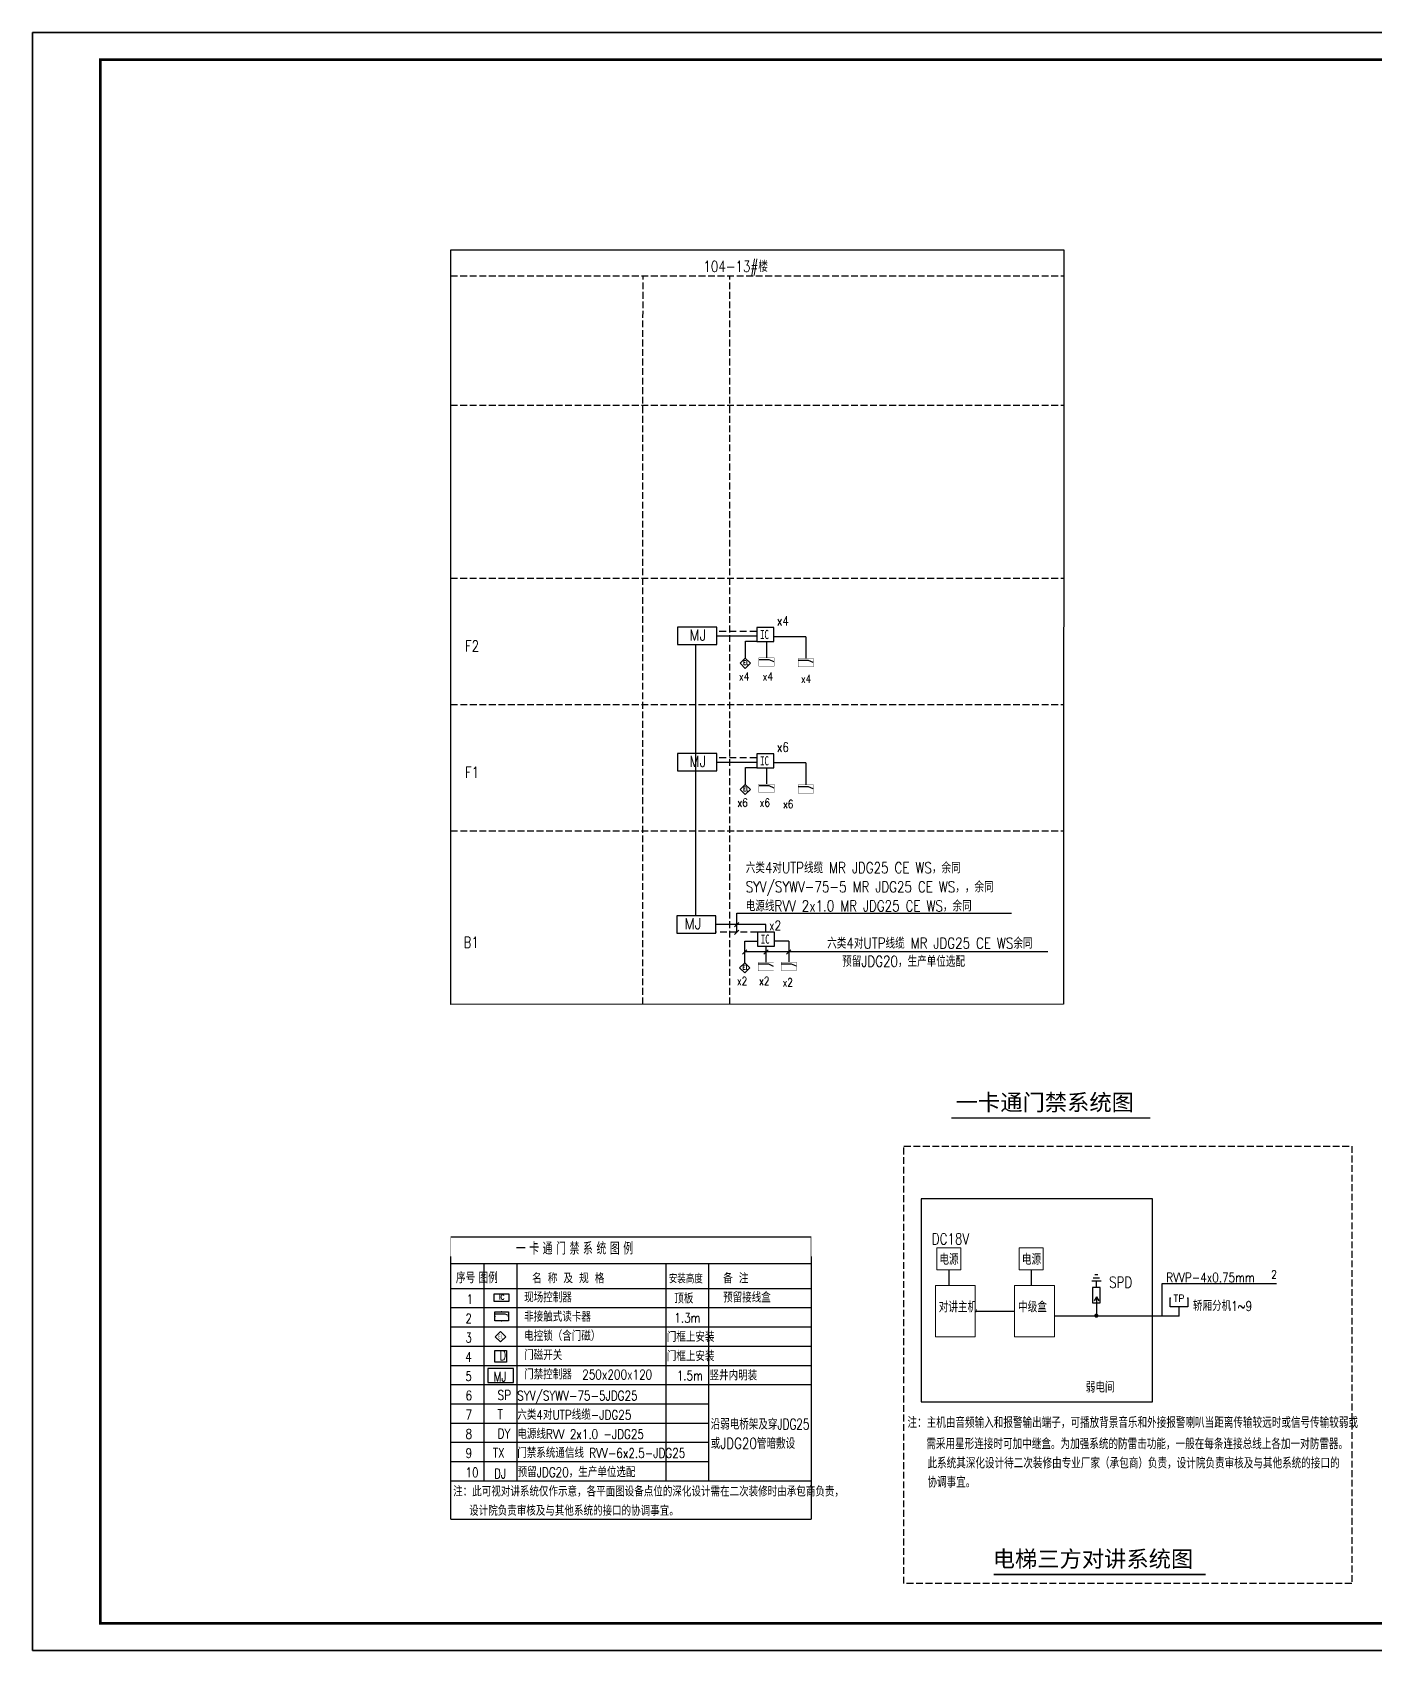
# Model space of a CAD drawing. Extents: x -54686 to 596156, y -555137 to 71395.
# Drawn here: x 359897 to 409191, y -261651 to -202251 of the extents above; entities that cross this region are included whole.
import ezdxf
from ezdxf.enums import TextEntityAlignment as Align

# ---------------------------------------------------------------- set-up
doc = ezdxf.new("R2010")
doc.units = 0
doc.header["$LTSCALE"] = 1000
for name, pattern in [('ah-pole_200$0$CENTER2', [28.575, 19.05, -3.175, 3.175, -3.175]), ('CONTINOUS', [0]), ('DASH', [0.35, 0.25, -0.1]), ('HIDDEN', [0.375, 0.25, -0.125])]:
    doc.linetypes.add(name, pattern=pattern)
doc.layers.get('0').update_dxf_attribs({"linetype": 'CONTINUOUS'})
for name, color, linetype in [('0-弱电', 7, 'CONTINUOUS'), ('ah-pole_200$0$A-FLOR-8', 252, 'ah-pole_200$0$CENTER2'), ('DATA', 252, 'CONTINUOUS'), ('DIAN1', 252, 'CONTINUOUS'), ('DIM-系统', 3, 'CONTINUOUS'), ('DQ', 7, 'CONTINOUS'), ('E-ANNO-TABT', 252, 'CONTINUOUS'), ('E-EQUIP-通讯', 3, 'CONTINUOUS'), ('E-TEL_TEXT', 252, 'CONTINUOUS'), ('ELV-CCTV', 252, 'CONTINUOUS'), ('EQUIP', 3, 'CONTINUOUS'), ('EQUIP-消防', 3, 'CONTINUOUS'), ('EQUIP-通讯', 3, 'CONTINUOUS'), ('EV-LINE', 252, 'CONTINUOUS'), ('LIU', 252, 'CONTINUOUS'), ('SCH', 252, 'CONTINUOUS'), ('SYSTEM', 252, 'CONTINUOUS'), ('TEL_TEXT', 3, 'CONTINUOUS'), ('TEL_TITLE', 6, 'CONTINUOUS'), ('TQ', 252, 'CONTINUOUS'), ('TXT', 252, 'CONTINUOUS'), ('TXT-C', 252, 'CONTINUOUS'), ('WALL', 9, 'CONTINUOUS'), ('WIRE-消防', 4, 'TG_FS'), ('东仁思床', 3, 'CONTINUOUS')]:
    doc.layers.add(name, color=color, linetype=linetype)
doc.styles.add('-宋体', font='', dxfattribs={"width": 0.8})
doc.styles.add('_HZTXT', font='ROS', dxfattribs={"width": 0.8, "bigfont": 'JD'})
doc.styles.add('_TCH_LABEL', font='COMPLEX', dxfattribs={"bigfont": 'GBCBIG'})
doc.styles.add('_TEL_DIM', font='SIMPLEX', dxfattribs={"width": 0.8, "height": 3.5, "bigfont": 'HZTXT'})
doc.styles.add('MM', font='complex.shx', dxfattribs={"width": 0.8, "bigfont": 'hztxt.shx'})
doc.styles.add('PB', font='complex.shx', dxfattribs={"width": 0.64, "bigfont": 'hztxt.shx'})
doc.styles.add('Style-simsun', font='')
doc.styles.add('TG_LINETYPE', font='SIMPLEX', dxfattribs={"width": 0.8, "height": 3, "bigfont": 'HZTXT'})
doc.styles.add('TQ', font='simhei.ttf')
doc.styles.get('-宋体').set_extended_font_data('NSimSun')
doc.styles.get('Style-simsun').set_extended_font_data('SimSun')
doc.linetypes.add('TG_FS', pattern='A,2,-0.6,["FS",TG_LINETYPE,S=0.1,R=0,X=-0.5,Y=-0.15],0', length=2.6)

# ---------------------------------------------------------------- blocks, each defined once
blk = doc.blocks.new('$equip_U$00000251(郝)')
for p, q in [((-0.5, 0.499), (-0.5, 0.999)), ((0.5, 0.999), (0.5, 0.499)), ((0.5, 0.499), (-0.5, 0.499)), ((0, 0.5), (0, 0))]:
    blk.add_line(p, q)
for p in [(-0.5, 0.999), (0.5, 0.999), (0, 0)]:
    blk.add_point(p)
at = {"color": 7, "style": '_TCH_LABEL'}
blk.add_attdef('$TEXT$', text='', height=0.4, dxfattribs=at).set_placement((0, 0.999), align=Align.MIDDLE_CENTER)
at = {"color": 7, "style": '_TCH_LABEL', "flags": 1}
blk.add_attdef('A', text='', height=0.000025, dxfattribs=at).set_placement((0, 0), align=Align.MIDDLE_CENTER)
blk = doc.blocks.new('_LINKPT1')
blk.add_line((0, 0), (0, 0))
blk = doc.blocks.new('_Y29ERS')
at = {"ltscale": 0.2}
blk.add_lwpolyline([(-0.5, 0.5), (0.49, 0.5), (0.49, -0.49), (-0.5, -0.49)], close=True, dxfattribs=at)
at = {"xscale": 0.002, "yscale": 0.002, "zscale": 0.002}
for p in [(-0.5, 0), (0, 0.5), (0.5, 0), (0, -0.5)]:
    blk.add_blockref('_LINKPT1', p, dxfattribs=at)
at = {"layer": 'TXT', "color": 0, "style": '_TEL_DIM', "width": 0.7}
blk.add_text('D', height=0.833, dxfattribs=at).set_placement((-0.09, -0.34))
blk = doc.blocks.new('A$C13450D21')
at = {"layer": '东仁思床'}
blk.add_lwpolyline([(18, 0), (36.1, 18), (18, 36.1), (0, 18)], close=True, dxfattribs=at)
at = {"color": 3, "style": '_TEL_DIM', "width": 0.7}
blk.add_text('EL', height=16, dxfattribs=at).set_placement((10.2, 11.9))
blk = doc.blocks.new('A$C42950626')
at = {"color": 0}
for p, q in [((27.2, 20.8), (0.8, 20.8)), ((39.5, 13.8), (27.2, 20.8))]:
    blk.add_line(p, q, dxfattribs=at)
at = {"color": 0, "const_width": 0.791}
blk.add_lwpolyline([(0.4, 26.6), (40, 26.6), (40, 0.4), (0.4, 0.4)], close=True, dxfattribs=at)
blk = doc.blocks.new('IC')
at = {"layer": 'EQUIP-通讯', "color": 3, "linetype": 'Continuous'}
for p, q in [((-3.7, 0), (-3.7, -5.06)), ((2.53, 0), (-3.7, 0)), ((-3.7, -5.06), (2.53, -5.06)), ((2.53, -5.06), (2.53, 0))]:
    blk.add_line(p, q, dxfattribs=at)
at = {"layer": 'EQUIP-通讯', "color": 3, "linetype": 'Continuous', "style": '-宋体', "width": 0.7}
blk.add_text('IC', height=3.371, dxfattribs=at).set_placement((-0.86, -2.53), align=Align.MIDDLE)
blk = doc.blocks.new('$equip$00001876')
at = {"color": 0, "linetype": 'Continuous'}
blk.add_lwpolyline([(-0.625, 0.415), (0.625, 0.415), (0.625, -0.415), (-0.625, -0.415)], close=True, dxfattribs=at)
blk.add_lwpolyline([(0.625, 0.075), (0.325, 0.215), (-0.625, 0.215)], dxfattribs=at)
for p in [(-0.625, 0), (0, 0.415), (0.625, 0), (0, -0.415)]:
    blk.add_point(p)
at = {"layer": 'TEL_TEXT', "style": '_TEL_DIM', "flags": 1}
blk.add_attdef('A', text='', height=0.00002, dxfattribs=at).set_placement((0, 0), align=Align.MIDDLE_CENTER)
blk = doc.blocks.new('电锁1')
at = {"layer": 'EQUIP-通讯', "lineweight": -3}
blk.add_lwpolyline([(509144130, 306530413), (509143883, 306530660), (509143637, 306530413), (509143883, 306530167)], close=True, dxfattribs=at)
at = {"layer": 'EQUIP-通讯', "linetype": 'Continuous', "lineweight": 0, "style": 'Style-simsun', "width": 0.799999}
blk.add_text('EL', height=180.4, dxfattribs=at).set_placement((509143896, 306530422), align=Align.MIDDLE_CENTER)
blk = doc.blocks.new('A$C597B7ED5')
at = {"layer": 'EQUIP-消防'}
for p, q in [((0, 0), (0, 632)), ((0, 632), (1178, 632)), ((1178, 632), (1178, 0)), ((1178, 0), (0, 0))]:
    blk.add_line(p, q, dxfattribs=at)
at = {"layer": 'TXT', "color": 0, "style": '_TEL_DIM', "width": 0.7}
blk.add_text('IC', height=400, dxfattribs=at).set_placement((404, 163))
blk = doc.blocks.new('A$C0199260F')
at = {"layer": 'TEL_TITLE'}
blk.add_lwpolyline([(-84100, 59400), (0, 59400), (0, 0), (-84100, 0)], close=True, dxfattribs=at)

msp = doc.modelspace()

# ---------------------------------------------------------------- linework, layer by layer
at = {"color": 7}
for p, q in [((388493, -246480), (375264, -246480)), ((375263, -256831), (375263, -247186)), ((375263, -247446), (388493, -247446)), ((376474, -247446), (376474, -255418)), ((377685, -247446), (377685, -255418)), ((383157, -247446), (383156, -255418)), ((384724, -247446), (384723, -255418)), ((388493, -247186), (388493, -256831)), ((399143, -248089), (398800, -248089)), ((399086, -247975), (398857, -247975)), ((399029, -247861), (398914, -247861)), ((375263, -248355), (388493, -248355)), ((375263, -249061), (388493, -249061)), ((375263, -249061), (388493, -249061)), ((398972, -249118), (398972, -249358)), ((375263, -249767), (388493, -249767)), ((375263, -250474), (388493, -250474)), ((375263, -251180), (388493, -251180)), ((375263, -251886), (388493, -251886)), ((375263, -252593), (384723, -252593)), ((375263, -253299), (384723, -253299)), ((375263, -254005), (384723, -254005)), ((375263, -254712), (384723, -254712)), ((375263, -255418), (388493, -255418)), ((375263, -256831), (388493, -256831))]:
    msp.add_line(p, q, dxfattribs=at)
msp.add_arc((375264, -246480), 0.505, 90, 180, dxfattribs=at)
at = {"layer": '0-弱电', "color": 7, "lineweight": 0}
for points in [[(393108, -246867), (393990, -246867), (393990, -247675), (393108, -247675)], [(396138, -246867), (397021, -246867), (397021, -247675), (396138, -247675)], [(393063, -248251), (394526, -248251), (394526, -250138), (393063, -250138)], [(395968, -248251), (397431, -248251), (397431, -250138), (395968, -250138)]]:
    msp.add_lwpolyline(points, close=True, dxfattribs=at)
at = {"layer": 'ah-pole_200$0$A-FLOR-8', "color": 9, "linetype": 'DASH'}
for p, q in [((382318, -237928), (382322, -211185)), ((385509, -237928), (385513, -211185))]:
    msp.add_line(p, q, dxfattribs=at)
at = {"layer": 'ah-pole_200$0$A-FLOR-8', "color": 7, "linetype": 'ByBlock'}
msp.add_lwpolyline([(397770, -237925), (375264, -237930), (375264, -210237), (397773, -210233)], close=True, dxfattribs=at)
at = {"layer": 'ah-pole_200$0$A-FLOR-8', "color": 9, "linetype": 'DASH'}
for points in [[(375263, -211185), (397773, -211185)], [(375263, -215935), (397772, -215935)], [(375263, -222284), (397771, -222284)], [(375264, -226919), (397771, -226919)], [(375264, -231555), (397771, -231555)]]:
    msp.add_lwpolyline(points, dxfattribs=at)
msp.add_lwpolyline([(391902, -243131), (408350, -243131), (408350, -259188), (391902, -259188)], close=True, dxfattribs=at)
at = {"layer": 'DIAN1', "color": 7, "linetype": 'Continuous', "const_width": 76.9}
msp.add_lwpolyline([(398933, -249358, -1), (399010, -249358, -1)], format="xyb", close=True, dxfattribs=at)
at = {"layer": 'DIM-系统', "color": 7, "const_width": 20.2}
msp.add_lwpolyline([(375263, -256831), (375263, -246480), (388493, -246480), (388493, -256831), (375263, -256831)], dxfattribs=at)
at = {"layer": 'E-TEL_TEXT'}
msp.add_line((397193, -236005), (386058, -236005), dxfattribs=at)
at = {"layer": 'ELV-CCTV', "color": 3}
for p, q in [((385763, -235281), (385763, -234576)), ((385763, -234576), (395853, -234576))]:
    msp.add_line(p, q, dxfattribs=at)
for points in [[(383594, -224724), (385032, -224724), (385032, -224084), (383594, -224084)], [(383594, -229360), (385032, -229360), (385032, -228719), (383594, -228719)], [(383562, -235319), (385000, -235319), (385000, -234679), (383562, -234679)]]:
    msp.add_lwpolyline(points, close=True, dxfattribs=at)
at = {"layer": 'ELV-CCTV', "color": 7}
msp.add_lwpolyline([(376629, -251814), (377565, -251814), (377565, -251301), (376629, -251301)], close=True, dxfattribs=at)
at = {"layer": 'EV-LINE', "color": 7}
for p, q in [((393549, -247675), (393549, -248251)), ((396579, -247675), (396579, -248251)), ((405586, -248188), (401379, -248188)), ((401379, -248188), (401379, -249358)), ((394526, -249194), (395968, -249194)), ((397431, -249358), (402004, -249358))]:
    msp.add_line(p, q, dxfattribs=at)
msp.add_lwpolyline([(401037, -245073), (392537, -245073), (392537, -252524), (401037, -252524)], close=True, dxfattribs=at)
at = {"layer": 'LIU', "color": 7, "linetype": 'HIDDEN'}
for points in [[(386499, -224244), (385032, -224244)], [(386499, -228879), (385032, -228879)], [(386525, -235281), (385000, -235281)]]:
    msp.add_lwpolyline(points, dxfattribs=at)
at = {"layer": 'SCH', "color": 7}
for p, q in [((385032, -224404), (386499, -224404)), ((384252, -224724), (384252, -234679)), ((385032, -229039), (386499, -229039)), ((386837, -234999), (385000, -234999)), ((386837, -235281), (386837, -234999))]:
    msp.add_line(p, q, dxfattribs=at)
at = {"layer": 'SYSTEM', "color": 7}
for p, q in [((398972, -248318), (398972, -248089)), ((399114, -248318), (398829, -248318)), ((398829, -248318), (398829, -248889)), ((398972, -248661), (398886, -248809)), ((398972, -248661), (398972, -249118)), ((398972, -248661), (399057, -248809)), ((399114, -248889), (399114, -248318)), ((398829, -248889), (399114, -248889))]:
    msp.add_line(p, q, dxfattribs=at)
at = {"layer": 'TEL_TEXT', "color": 1}
for p, q in [((388299, -224433), (387122, -224433)), ((386080, -225220), (386080, -224600)), ((386080, -224600), (386499, -224600)), ((386858, -224606), (386858, -225210)), ((386080, -229856), (386080, -229235)), ((386080, -229235), (386499, -229235)), ((386858, -229241), (386858, -229845)), ((388299, -229069), (387122, -229069)), ((386058, -236402), (386058, -235615)), ((386058, -235615), (386525, -235615)), ((386837, -235788), (386837, -236392)), ((387676, -235615), (387148, -235615))]:
    msp.add_line(p, q, dxfattribs=at)
for points in [[(388299, -224433), (388299, -225238)], [(388299, -229069), (388299, -229873)]]:
    msp.add_lwpolyline(points, dxfattribs=at)
at = {"layer": 'TEL_TITLE'}
msp.add_lwpolyline([(359897, -261651), (443997, -261651), (443997, -202251), (359897, -202251)], close=True, dxfattribs=at)
at = {"layer": 'TEL_TITLE', "const_width": 100}
msp.add_lwpolyline([(362397, -260651), (442997, -260651), (442997, -203251), (362397, -203251)], close=True, dxfattribs=at)
at = {"layer": 'TXT-C', "color": 7}
for p, q in [((385684, -235078), (385842, -234920)), ((385684, -235360), (385842, -235202)), ((385979, -236088), (386137, -235930)), ((386758, -236083), (386916, -235925)), ((387597, -236084), (387755, -235926))]:
    msp.add_line(p, q, dxfattribs=at)
at = {"layer": 'WALL', "color": 7, "const_width": 54.5}
for points in [[(393651, -242099), (400954, -242099)], [(395197, -258856), (402991, -258856)]]:
    msp.add_lwpolyline(points, dxfattribs=at)
at = {"layer": 'WIRE-消防'}
msp.add_line((387676, -235615), (387676, -236384), dxfattribs=at)

# ---------------------------------------------------------------- block references
at = {"layer": '0-弱电', "color": 7, "linetype": 'DASH', "lineweight": 0, "xscale": 10.40661468124017, "yscale": 10.40661468124017, "zscale": 10.40661468124017}
for p in [(385892, -225596), (385892, -230231)]:
    msp.add_blockref('A$C13450D21', p, dxfattribs=at)
at = {"layer": 'DATA', "linetype": 'HIDDEN', "xscale": 100.1117331199348, "yscale": 100.1117331199348, "zscale": 100.1117331199348}
for p in [(386868, -224099), (386868, -228735), (386895, -235281)]:
    msp.add_blockref('IC', p, dxfattribs=at)
at = {"layer": 'E-EQUIP-通讯', "xscale": 642.8571428572759, "yscale": 642.8571428572759, "zscale": 642.8571428572759}
msp.add_blockref('$equip_U$00000251(郝)', (402004, -249358), dxfattribs=at).add_auto_attribs({'$TEXT$': 'TP'})
at = {"layer": 'EQUIP', "ltscale": 0.2, "xscale": 0.4505027991253883, "yscale": 0.4505027991253883, "zscale": 0.4505027991253883}
msp.add_blockref('A$C597B7ED5', (376861, -248842), dxfattribs=at)
at = {"layer": 'EQUIP', "color": 7, "xscale": 432.4826870777179, "yscale": 432.4826870777179, "zscale": 432.4826870777179}
msp.add_blockref('_Y29ERS', (377100, -250847), dxfattribs=at)
at = {"layer": 'EQUIP-通讯', "color": 7}
for name, p, xscale, yscale, zscale in [('$equip$00001876', (377130, -249383), 400, 400, 400), ('电锁1', (-394357535, -237900369), 0.7752909064292908, 0.7752909064292908, 0.7752909064292908)]:
    msp.add_blockref(name, p, dxfattribs=dict(at, xscale=xscale, yscale=yscale, zscale=zscale))
at = {"layer": 'TEL_TITLE'}
msp.add_blockref('A$C0199260F', (443997, -261651), dxfattribs=at)
at = {"layer": '东仁思床'}
for name, p, xscale, yscale, zscale in [('A$C42950626', (386570, -225519), 14.30167616019025, 11.62011188035831, 11.5843576896), ('A$C42950626', (388011, -225546), 14.30167616019025, 11.62011188035831, 11.5843576896), ('A$C42950626', (386570, -230154), 14.30167616019025, 11.62011188035831, 11.5843576896), ('A$C42950626', (388011, -230182), 14.30167616019025, 11.62011188035831, 11.5843576896), ('A$C13450D21', (385870, -236778), 10.40661468124017, 10.40661468124017, 10.40661468124017), ('A$C42950626', (386548, -236701), 14.30167616019025, 11.62011188024189, 11.5843576896), ('A$C42950626', (387388, -236693), 14.30167616019025, 11.62011188024189, 11.5843576896)]:
    msp.add_blockref(name, p, dxfattribs=dict(at, xscale=xscale, yscale=yscale, zscale=zscale))

# ---------------------------------------------------------------- texts
at = {"color": 7, "style": '_HZTXT', "width": 0.8}
for s, height, p in [('安装高度', 300, (383270, -248165)), ('备  注', 370, (385265, -248165))]:
    msp.add_text(s, height=height, dxfattribs=at).set_placement(p)
at = {"layer": 'DIM-系统', "color": 7, "style": '_HZTXT', "width": 0.8}
for s, height, p in [('序号 图例', 403.6, (375452, -248165)), ('名  称  及  规  格', 370, (378249, -248165))]:
    msp.add_text(s, height=height, dxfattribs=at).set_placement(p)
at = {"layer": 'DQ', "color": 7, "style": '_HZTXT', "width": 0.8}
msp.add_text('  一 卡 通 门 禁 系 统 图 例', height=450, dxfattribs=at).set_placement((377382, -247114))
at = {"layer": 'E-ANNO-TABT', "color": 7, "style": 'MM'}
for s, height, width, p in [('104-13#楼', 400, 0.8, (384540, -211042)), ('x4', 350, 0.8, (387236, -224028)), ('F2', 400, 0.8, (375783, -224978)), ('x4', 300, 0.8, (385848, -226045)), ('x4', 300, 0.8, (386715, -226045)), ('x4', 300, 0.8, (388118, -226133)), ('x6', 350, 0.8, (387236, -228663)), ('F1', 400, 0.8, (375783, -229613)), ('x6', 300, 0.8, (385790, -230674)), ('x6', 300, 0.8, (386606, -230674)), ('x6', 300, 0.8, (387466, -230726)), ('六类4对UTP线缆 MR JDG25 CE WS，余同', 400, 0.8, (386095, -233115)), ('SYV/SYWV-75-5 MR JDG25 CE WS，，余同', 400, 0.8, (386095, -233815)), ('电源线RVV 2x1.0 MR JDG25 CE WS，余同', 400, 0.8, (386095, -234515)), ('x2', 350, 0.8, (386951, -235210)), ('B1', 400, 0.8, (375732, -235851)), ('六类4对UTP线缆 MR JDG25 CE WS余同', 400, 0.8, (389088, -235883)), ('预留JDG20，生产单位选配', 400, 0.8, (389637, -236551)), ('x2', 300, 0.8, (385768, -237221)), ('x2', 300, 0.8, (386585, -237221)), ('x2', 300, 0.8, (387445, -237273)), ('DC18V', 400, 0.8, (392927, -246739)), ('电源', 400, 0.8, (393207, -247488)), ('电源', 400, 0.8, (396237, -247488)), ('2', 300, 0.8, (405391, -247994)), ('RVVP-4x0.75mm', 350, 0.8, (401536, -248132)), ('1', 350, 0.8, (375844, -248927)), ('现场控制器', 350, 0.8, (377957, -248867)), ('顶板', 350, 0.8, (383473, -248905)), ('预留接线盒', 350, 0.8, (385265, -248871)), ('对讲主机', 400, 0.8, (393183, -249235)), ('中级盒', 400, 0.8, (396098, -249235)), ('轿厢分机1~9', 350, 0.8, (402520, -249178)), ('2', 350, 0.8, (375799, -249634)), ('非接触式读卡器', 350, 0.8, (377957, -249574)), ('1.3m', 350, 0.8, (383473, -249611)), ('3', 350, 0.8, (375799, -250340)), ('电控锁（含门磁）', 350, 0.8, (377957, -250280)), ('门框上安装', 350, 0.8, (383197, -250317)), ('门磁开关', 350, 0.8, (377957, -250986)), ('门框上安装', 350, 0.8, (383197, -251024)), ('4', 350, 0.8, (375794, -251046)), ('5', 350, 0.8, (375799, -251753)), ('MJ', 350, 0.8, (376832, -251767)), ('门禁控制器  250x200x120', 350, 0.8, (377957, -251693)), ('1.5m', 350, 0.8, (383563, -251730)), ('竖井内明装', 350, 0.8, (384764, -251730)), ('弱电间', 400, 0.8, (398581, -252177)), ('6', 350, 0.8, (375804, -252459)), ('SP', 350, 0.8, (376982, -252446)), ('SYV/SYWV-75-5JDG25 ', 350, 0.8, (377707, -252467)), ('7', 350, 0.8, (375804, -253165)), ('T', 350, 0.8, (376982, -253153)), ('六类4对UTP线缆-JDG25', 350, 0.8, (377707, -253173)), ('注：主机由音频输入和报警输出端子，可播放背景音乐和外接报警喇叭当距离传输较远时或信号传输较弱或', 400, 0.8, (392035, -253477)), ('8', 350, 0.8, (375804, -253872)), ('DY', 350, 0.8, (376982, -253859)), ('电源线RVV 2x1.0 -JDG25', 350, 0.8, (377707, -253880)), ('沿弱电桥架及穿JDG25', 400, 0.7, (384807, -253538)), ('9', 350, 0.8, (375804, -254578)), ('TX', 350, 0.8, (376808, -254566)), ('门禁系统通信线 RVV-6x2.5-JDG25', 350, 0.8, (377704, -254573)), ('或JDG20管暗敷设', 400, 0.8, (384807, -254244)), ('需采用星形连接时可加中继盒。为加强系统的防雷击功能，一般在每条连接总线上各加一对防雷器。', 400, 0.8, (392727, -254259)), ('此系统其深化设计待二次装修由专业厂家（承包商）负责，设计院负责审核及与其他系统的接口的', 400, 0.8, (392768, -254966)), ('10', 350, 0.8, (375804, -255284)), ('DJ', 350, 0.8, (376854, -255329, -9297)), ('预留JDG20，生产单位选配', 350, 0.8, (377719, -255279)), ('协调事宜。', 400, 0.8, (392768, -255666)), ('注：此可视对讲系统仅作示意，各平面图设备点位的深化设计需在二次装修时由承包商负责，', 350, 0.8, (375351, -255991)), ('设计院负责审核及与其他系统的接口的协调事宜。', 350, 0.8, (375936, -256697))]:
    msp.add_text(s, height=height, dxfattribs=dict(at, width=width)).set_placement(p)
at = {"layer": 'E-ANNO-TABT', "color": 7, "style": 'MM', "width": 0.8}
msp.add_text('SPD', height=400, dxfattribs=at).set_placement((399438, -248129), align=Align.MIDDLE_LEFT)
at = {"layer": 'TQ', "color": 7, "style": 'TQ'}
for s, p in [('一卡通门禁系统图', (393804, -241827)), ('电梯三方对讲系统图', (395164, -258584))]:
    msp.add_text(s, height=600, dxfattribs=at).set_placement(p)
at = {"layer": 'TXT-C', "color": 7, "style": 'PB', "width": 0.9}
for p in [(384030, -224572), (384030, -229207), (383850, -235169)]:
    msp.add_text('MJ', height=400.4, dxfattribs=at).set_placement(p)

doc.saveas('drawing.dxf')
